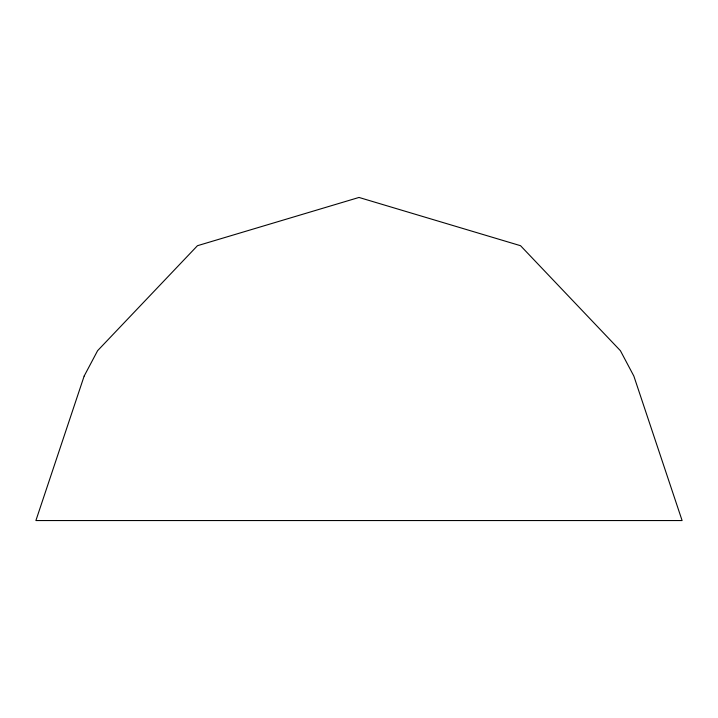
<?xml version="1.0" encoding="UTF-8"?>
<svg xmlns="http://www.w3.org/2000/svg" width="718" height="718" viewBox="0 0 718 718"><rect width="100%" height="100%" fill="white"/><g stroke="black" fill="none" stroke-linecap="round" stroke-linejoin="round"><path stroke-width="1.08" d="M84.159 376.053L35.9 520.55L682.1 520.55L633.841 376.053L620.397 350.689L520.55 245.709L359 197.45L197.45 245.709L97.603 350.689L84.159 376.053"/></g></svg>
